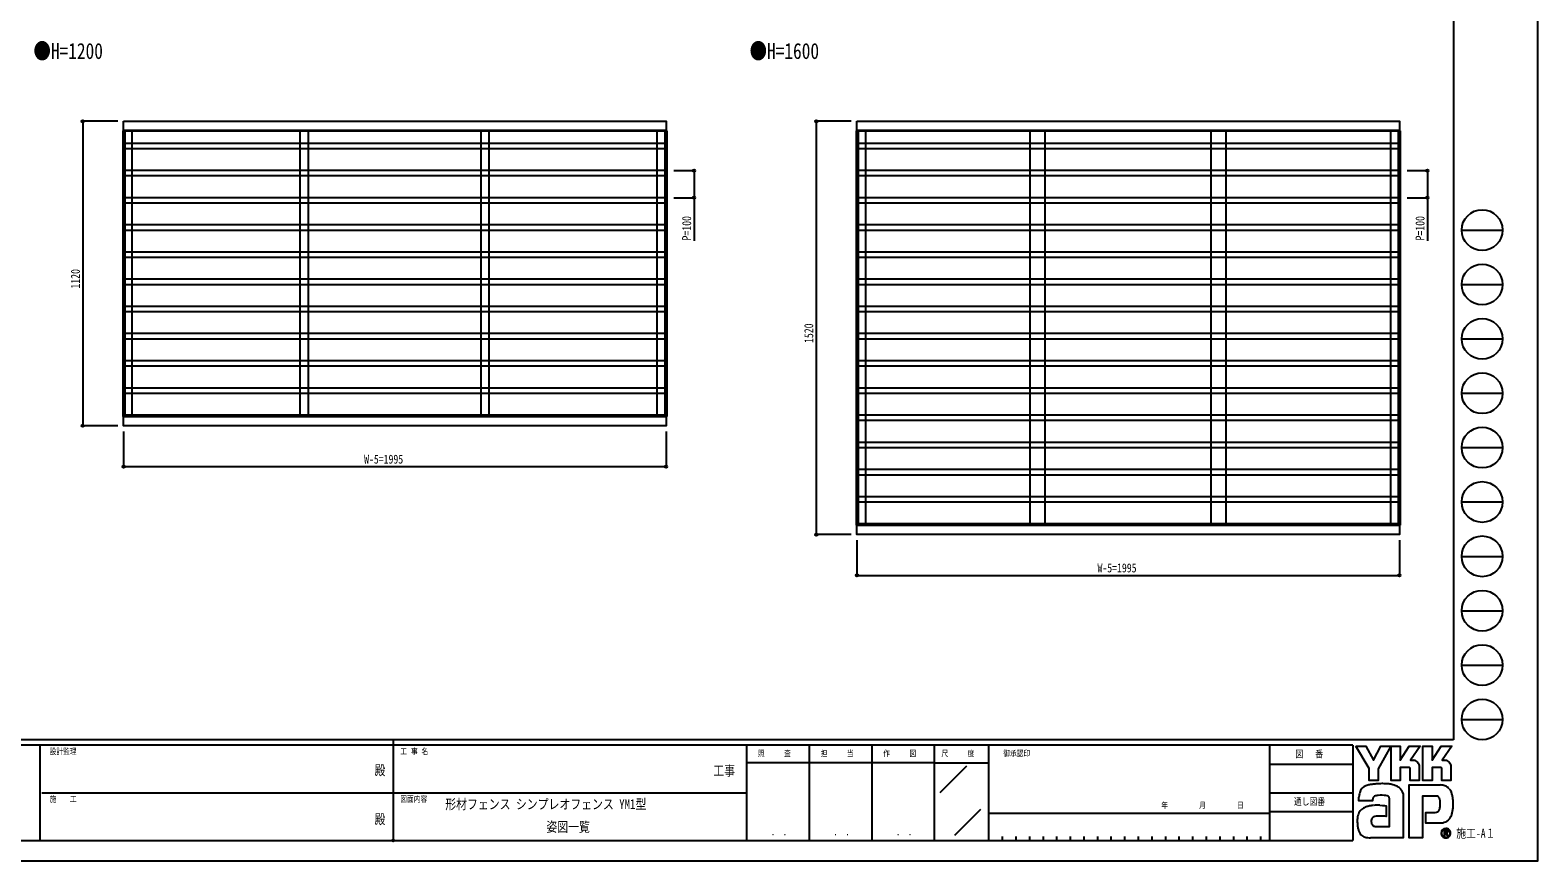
# Model space of a CAD drawing. Units: millimetres, scale not verified. Extents: x -4205 to 4205, y -2970 to 2970.
# Drawn here: x -1340 to 4205, y -2970 to 85 of the extents above; entities that cross this region are included whole.
import ezdxf
from ezdxf.enums import TextEntityAlignment as Align

# ---------------------------------------------------------------- set-up
doc = ezdxf.new("R2010")
doc.units = ezdxf.units.MM
doc.header["$LTSCALE"] = 16
doc.header["$PDMODE"] = 32
doc.header["$PDSIZE"] = 8
for name, color, linetype in [('0-1_USER1', 3, 'Continuous'), ('0-2_YKK_A1', 4, 'Continuous'), ('0-3_YKK_D', 6, 'Continuous'), ('0-4_YKK_ZWAK', 7, 'Continuous')]:
    doc.layers.add(name, color=color, linetype=linetype)
doc.styles.add('ＭＳ ゴシック', font='')
doc.styles.get('ＭＳ ゴシック').set_extended_font_data('MS Gothic')

msp = doc.modelspace()

# ---------------------------------------------------------------- linework, layer by layer
at = {"layer": '0-2_YKK_A1'}
for p, q in [((-999.81, -284.38), (-992.61, -284.38)), ((-999.81, -284.38), (-999.81, -1335.38)), ((-997.61, -284.38), (-997.61, -1335.38)), ((-995.61, -283.88), (-995.61, -284.38)), ((994.39, -285.88), (-992.61, -285.88)), ((994.39, -330.88), (-992.61, -330.88)), ((-964.61, -1335.88), (-964.61, -283.88)), ((-346.61, -1335.88), (-346.61, -283.88)), ((-316.61, -1335.88), (-316.61, -283.88)), ((318.39, -1335.88), (318.39, -283.88)), ((348.39, -1335.88), (348.39, -283.88)), ((966.39, -1335.88), (966.39, -283.88)), ((1001.59, -284.38), (994.39, -284.38)), ((997.39, -283.88), (997.39, -284.38)), ((999.39, -284.38), (999.39, -1335.38)), ((1001.59, -284.38), (1001.59, -1335.38)), ((1697.56, -284.38), (1704.76, -284.38)), ((1697.56, -284.38), (1697.56, -1735.38)), ((1699.76, -284.38), (1699.76, -1735.38)), ((1701.76, -283.88), (1701.76, -284.38)), ((3691.76, -285.88), (1704.76, -285.88)), ((3691.76, -330.88), (1704.76, -330.88)), ((1732.76, -1735.88), (1732.76, -283.88)), ((2338.26, -1735.88), (2338.26, -283.88)), ((2393.26, -1735.88), (2393.26, -283.88)), ((3003.26, -1735.88), (3003.26, -283.88)), ((3058.26, -1735.88), (3058.26, -283.88)), ((3663.76, -1735.88), (3663.76, -283.88)), ((3698.96, -284.38), (3691.76, -284.38)), ((3694.76, -283.88), (3694.76, -284.38)), ((3696.76, -284.38), (3696.76, -1735.38)), ((3698.96, -284.38), (3698.96, -1735.38)), ((994.39, -350.88), (-992.61, -350.88)), ((3691.76, -350.88), (1704.76, -350.88)), ((994.39, -430.88), (-992.61, -430.88)), ((3691.76, -430.88), (1704.76, -430.88)), ((994.39, -450.88), (-992.61, -450.88)), ((3691.76, -450.88), (1704.76, -450.88)), ((994.39, -530.88), (-992.61, -530.88)), ((994.39, -550.88), (-992.61, -550.88)), ((3691.76, -530.88), (1704.76, -530.88)), ((3691.76, -550.88), (1704.76, -550.88)), ((994.39, -630.88), (-992.61, -630.88)), ((994.39, -650.88), (-992.61, -650.88)), ((3691.76, -630.88), (1704.76, -630.88)), ((3691.76, -650.88), (1704.76, -650.88)), ((994.39, -730.88), (-992.61, -730.88)), ((994.39, -750.88), (-992.61, -750.88)), ((3691.76, -730.88), (1704.76, -730.88)), ((3691.76, -750.88), (1704.76, -750.88)), ((994.39, -830.88), (-992.61, -830.88)), ((3691.76, -830.88), (1704.76, -830.88)), ((994.39, -850.88), (-992.61, -850.88)), ((3691.76, -850.88), (1704.76, -850.88)), ((994.39, -930.88), (-992.61, -930.88)), ((3691.76, -930.88), (1704.76, -930.88)), ((994.39, -950.88), (-992.61, -950.88)), ((3691.76, -950.88), (1704.76, -950.88)), ((994.39, -1030.88), (-992.61, -1030.88)), ((994.39, -1050.88), (-992.61, -1050.88)), ((3691.76, -1030.88), (1704.76, -1030.88)), ((3691.76, -1050.88), (1704.76, -1050.88)), ((994.39, -1130.88), (-992.61, -1130.88)), ((994.39, -1150.88), (-992.61, -1150.88)), ((3691.76, -1130.88), (1704.76, -1130.88)), ((3691.76, -1150.88), (1704.76, -1150.88)), ((994.39, -1230.88), (-992.61, -1230.88)), ((994.39, -1250.88), (-992.61, -1250.88)), ((3691.76, -1230.88), (1704.76, -1230.88)), ((3691.76, -1250.88), (1704.76, -1250.88)), ((-996.27, -1335.38), (-996.27, -1335.88)), ((994.39, -1330.88), (-992.61, -1330.88)), ((997.73, -1335.38), (997.73, -1335.88)), ((3691.76, -1330.88), (1704.76, -1330.88)), ((3691.76, -1350.88), (1704.76, -1350.88)), ((3691.76, -1430.88), (1704.76, -1430.88)), ((3691.76, -1450.88), (1704.76, -1450.88)), ((3691.76, -1530.88), (1704.76, -1530.88)), ((3691.76, -1550.88), (1704.76, -1550.88)), ((3691.76, -1630.88), (1704.76, -1630.88)), ((3691.76, -1650.88), (1704.76, -1650.88)), ((1701.09, -1735.38), (1701.09, -1735.88)), ((3691.76, -1730.88), (1704.76, -1730.88)), ((3695.09, -1735.38), (3695.09, -1735.88))]:
    msp.add_line(p, q, dxfattribs=at)
for points in [[(-996.61, -249.88), (998.39, -249.88), (998.39, -283.88), (-996.61, -283.88)], [(1700.76, -249.88), (3695.76, -249.88), (3695.76, -283.88), (1700.76, -283.88)], [(-996.61, -1335.88), (998.39, -1335.88), (998.39, -1369.88), (-996.61, -1369.88)], [(1700.76, -1735.88), (3695.76, -1735.88), (3695.76, -1769.88), (1700.76, -1769.88)]]:
    msp.add_lwpolyline(points, close=True, dxfattribs=at)
for points in [[(-992.61, -284.38), (-992.61, -1335.38), (-999.81, -1335.38)], [(994.39, -284.38), (994.39, -1335.38), (1001.59, -1335.38)], [(1704.76, -284.38), (1704.76, -1735.38), (1697.56, -1735.38)], [(3691.76, -284.38), (3691.76, -1735.38), (3698.96, -1735.38)]]:
    msp.add_lwpolyline(points, dxfattribs=at)
at = {"layer": '0-3_YKK_D'}
for p, q in [((-1017.61, -249.88), (-1147.61, -249.88)), ((-1146.61, -249.88), (-1146.61, -1369.88)), ((1679.76, -249.88), (1549.76, -249.88)), ((1550.76, -249.88), (1550.76, -1769.88)), ((1027.59, -430.88), (1102.59, -430.88)), ((3724.96, -430.88), (3799.96, -430.88)), ((1027.59, -530.88), (1102.59, -530.88)), ((3724.96, -530.88), (3799.96, -530.88)), ((-1017.61, -1369.88), (-1147.61, -1369.88)), ((-996.61, -1390.88), (-996.61, -1520.88)), ((998.39, -1390.88), (998.39, -1520.88)), ((-996.61, -1519.88), (998.39, -1519.88)), ((1679.76, -1769.88), (1549.76, -1769.88)), ((1700.76, -1790.88), (1700.76, -1920.88)), ((3695.76, -1790.88), (3695.76, -1920.88)), ((1700.76, -1919.88), (3695.76, -1919.88))]:
    msp.add_line(p, q, dxfattribs=at)
for points in [[(1101.59, -430.88), (1101.59, -530.88), (1101.59, -689.08)], [(3798.96, -430.88), (3798.96, -530.88), (3798.96, -689.08)]]:
    msp.add_lwpolyline(points, dxfattribs=at)
for centre in [(-1146.61, -249.88), (1550.76, -249.88), (1101.59, -430.88), (3798.96, -430.88), (1101.59, -530.88), (3798.96, -530.88), (-1146.61, -1369.88), (-996.61, -1519.88), (998.39, -1519.88), (1550.76, -1769.88), (1700.76, -1919.88), (3695.76, -1919.88)]:
    msp.add_circle(centre, 4.25, dxfattribs=at)
at = {"layer": '0-4_YKK_ZWAK'}
for p, q in [((3895.02, 2775), (3895.02, -2525)), ((3925.02, -650), (4075.02, -650)), ((3925.02, -850), (4075.02, -850)), ((3925.02, -1050), (4075.02, -1050)), ((3925.02, -1250), (4075.02, -1250)), ((3925.02, -1450), (4075.02, -1450)), ((3925.02, -1650), (4075.02, -1650)), ((3925.02, -1850), (4075.02, -1850)), ((3925.02, -2050), (4075.02, -2050)), ((3925.02, -2250), (4075.02, -2250)), ((3925.02, -2450), (4075.02, -2450)), ((3895.02, -2525), (-3904.98, -2525)), ((-1304.98, -2545), (-3904.98, -2545)), ((-1304.98, -2545), (-1304.98, -2895)), ((-4.98, -2545), (-1304.98, -2545)), ((-4.98, -2525), (-4.98, -2895)), ((1295.02, -2545), (-4.98, -2545)), ((1525.02, -2545), (1525.02, -2895)), ((1755.02, -2545), (1755.02, -2895)), ((1985.02, -2545), (1985.02, -2895)), ((2185.02, -2545), (1985.02, -2545)), ((3217.52, -2545), (2185.02, -2545)), ((2185.02, -2545), (2185.02, -2895)), ((3217.52, -2545), (3217.52, -2895)), ((3525.02, -2545), (3217.52, -2545)), ((3525.02, -2545), (3525.02, -2895)), ((1985.02, -2610), (1295.02, -2610)), ((1985.02, -2610), (2185.02, -2610)), ((2007.1, -2718.29), (2105.04, -2620.36)), ((3217.52, -2615), (3525.02, -2615)), ((-1297.48, -2720), (-4.98, -2720)), ((-4.98, -2720), (1295.02, -2720)), ((3217.52, -2720), (3525.02, -2720)), ((2060.67, -2875.99), (2156.89, -2779.77)), ((2185.02, -2795), (3217.52, -2795)), ((3525.02, -2790), (3217.52, -2790)), ((2235.02, -2880), (2235.02, -2895)), ((2285.02, -2880), (2285.02, -2895)), ((2335.02, -2880), (2335.02, -2895)), ((2385.02, -2880), (2385.02, -2895)), ((2435.02, -2880), (2435.02, -2895)), ((2485.02, -2880), (2485.02, -2895)), ((2535.02, -2880), (2535.02, -2895)), ((2585.02, -2880), (2585.02, -2895)), ((2635.02, -2880), (2635.02, -2895)), ((2685.02, -2880), (2685.02, -2895)), ((2735.02, -2880), (2735.02, -2895)), ((2785.02, -2880), (2785.02, -2895)), ((2835.02, -2880), (2835.02, -2895)), ((2885.02, -2880), (2885.02, -2895)), ((2935.02, -2880), (2935.02, -2895)), ((2985.02, -2880), (2985.02, -2895)), ((3035.02, -2880), (3035.02, -2895)), ((3085.02, -2880), (3085.02, -2895)), ((3135.02, -2880), (3135.02, -2895)), ((3185.02, -2880), (3185.02, -2895)), ((-3904.98, -2895), (-1304.98, -2895)), ((-1304.98, -2895), (-4.98, -2895)), ((-4.98, -2895), (1295.02, -2895)), ((1295.02, -2895), (1985.02, -2895)), ((1985.02, -2895), (2185.02, -2895)), ((2185.02, -2895), (3217.52, -2895)), ((3217.52, -2895), (3525.02, -2895)), ((3866.67, -2883.98), (3866.67, -2883.98))]:
    msp.add_line(p, q, dxfattribs=at)
for points in [[(-4205, -2970), (4205, -2970), (4205, 2970), (-4205, 2970)], [(3536.02, -2548), (3572.83, -2548), (3600.47, -2600.1), (3628.04, -2548), (3664.88, -2548), (3617.67, -2631.99), (3617.67, -2674.13), (3584.1, -2674.13), (3584.1, -2630.86)]]:
    msp.add_lwpolyline(points, close=True, dxfattribs=at)
for points in [[(1985.02, -2545), (1295.02, -2545), (1295.02, -2895)], [(3730.55, -2626.61), (3698.77, -2626.61), (3698.77, -2674.1), (3664.91, -2674.1), (3664.91, -2548), (3698.77, -2548), (3698.77, -2599.58), (3732.07, -2548), (3771.84, -2548), (3736.16, -2600.21), (3737.42, -2600.21), (3738.82, -2600.21), (3740.25, -2600.21), (3741.63, -2600.21), (3742.87, -2600.21), (3743.86, -2600.21), (3744.52, -2600.21), (3744.77, -2600.21)], [(3847.51, -2626.61), (3815.77, -2626.61), (3815.77, -2674.13), (3781.9, -2674.13), (3781.9, -2548), (3815.77, -2548), (3815.77, -2599.58), (3849.03, -2548), (3888.8, -2548), (3853.12, -2600.21), (3854.4, -2600.21), (3855.8, -2600.21), (3857.24, -2600.21), (3858.61, -2600.21), (3859.84, -2600.21), (3860.83, -2600.21), (3861.49, -2600.21), (3861.73, -2600.21)], [(3754.51, -2602.21), (3758.55, -2604.52), (3761.97, -2607.53), (3764.73, -2611.12), (3766.76, -2615.15), (3768.01, -2619.5), (3768.44, -2624.04), (3768.44, -2674.22), (3735.41, -2674.22), (3735.41, -2631.41)], [(3871.48, -2602.21), (3875.54, -2604.52), (3878.97, -2607.53), (3881.74, -2611.12), (3883.78, -2615.15), (3885.05, -2619.5), (3885.48, -2624.04), (3885.48, -2674.13), (3852.37, -2674.13), (3852.37, -2631.41)], [(3828.87, -2731.51), (3781.19, -2731.51), (3781.19, -2885), (3731.23, -2885), (3731.23, -2690.79), (3847.35, -2690.79)], [(3878.71, -2704.51), (3881.97, -2708.62), (3884.41, -2712.61), (3886.12, -2716.22)], [(3604.8, -2732.31), (3602.47, -2733.62), (3600.66, -2735.22), (3599.29, -2737.08), (3598.29, -2739.2), (3597.61, -2741.53), (3597.16, -2744.07), (3596.89, -2746.79), (3596.73, -2749.67), (3546.74, -2749.79), (3546.89, -2742.95), (3547.17, -2735.27)], [(3707.71, -2719.17), (3709.13, -2724.9), (3709.93, -2731.04), (3710.18, -2737.59), (3710.18, -2885), (3589.55, -2885)], [(3623.95, -2765.53), (3633.41, -2766.15), (3640.84, -2766.99), (3645.71, -2767.77), (3647.45, -2768.23), (3647.45, -2806.47), (3641.92, -2805.89), (3635.86, -2805.56), (3629.65, -2805.43), (3623.69, -2805.45), (3618.37, -2805.56), (3614.08, -2805.71), (3611.23, -2805.84), (3610.19, -2805.89), (3605.86, -2806.68), (3602.13, -2807.92), (3599, -2809.61), (3596.47, -2811.77), (3594.53, -2814.4), (3593.18, -2817.5), (3592.44, -2821.1), (3592.29, -2825.19), (3592.76, -2829.69), (3593.72, -2833.41), (3595.09, -2836.42), (3596.83, -2838.79), (3598.86, -2840.59), (3601.13, -2841.91), (3603.59, -2842.79), (3606.16, -2843.32), (3659.26, -2843.32), (3659.26, -2745.07), (3659.28, -2743.13), (3659.18, -2741.22), (3658.93, -2739.39), (3658.5, -2737.65), (3657.86, -2736.02), (3656.99, -2734.55), (3655.84, -2733.24), (3654.39, -2732.12)], [(3654.39, -2732.12), (3651.27, -2730.9), (3646.29, -2729.87), (3639.94, -2729.1), (3632.71, -2728.69), (3625.08, -2728.73), (3617.56, -2729.28)], [(3845.83, -2761), (3845.76, -2754.63), (3845.46, -2748.9), (3844.74, -2743.86), (3843.44, -2739.59)], [(3874.56, -2820.97), (3869.95, -2824.56), (3865.14, -2827.38), (3860.18, -2829.48), (3855.1, -2830.92), (3849.93, -2831.74), (3844.72, -2832.01), (3793.36, -2832.01), (3793.36, -2791.66), (3822.32, -2791.66), (3827.66, -2791.59), (3832.36, -2791.13), (3836.39, -2789.95)], [(3874.61, -2862.6), (3874.58, -2862.01), (3874.51, -2861.45), (3874.39, -2860.9), (3874.22, -2860.39), (3874, -2859.9), (3873.74, -2859.44), (3873.43, -2859.01), (3873.08, -2858.61), (3872.62, -2858.2), (3872.1, -2857.85), (3871.54, -2857.54), (3870.93, -2857.29), (3870.28, -2857.1), (3869.58, -2856.96), (3868.85, -2856.87), (3868.08, -2856.84), (3860.5, -2856.84), (3860.5, -2879.14), (3862.79, -2879.14), (3862.79, -2859.12), (3868.08, -2859.12), (3868.62, -2859.14), (3869.14, -2859.19), (3869.62, -2859.28), (3870.06, -2859.4), (3870.47, -2859.56), (3870.84, -2859.75), (3871.17, -2859.97), (3871.47, -2860.22)], [(3872.36, -2862.6), (3872.22, -2863.67), (3871.84, -2864.51), (3871.26, -2865.16), (3870.55, -2865.62), (3869.74, -2865.94), (3868.9, -2866.14), (3868.08, -2866.24), (3867.33, -2866.27), (3865.34, -2866.27), (3866.35, -2867.97), (3872.89, -2879.22), (3875.51, -2879.22), (3869.2, -2868.39), (3869.79, -2868.27), (3870.36, -2868.12), (3870.89, -2867.94), (3871.4, -2867.73), (3871.87, -2867.49), (3872.31, -2867.22), (3872.71, -2866.91), (3873.08, -2866.58)]]:
    msp.add_lwpolyline(points, dxfattribs=at)
for centre in [(4000.02, -650), (4000.02, -850), (4000.02, -1050), (4000.02, -1250), (4000.02, -1450), (4000.02, -1650), (4000.02, -1850), (4000.02, -2050), (4000.02, -2250), (4000.02, -2450)]:
    msp.add_circle(centre, 75, dxfattribs=at)
for centre, radius, start, end in [((3744.82, -2625.19), 24.98, 78.26798, 90.11215), ((3745.17, -2623.37), 23.12, 66.19963, 78.22058), ((3861.78, -2625.23), 25.02, 78.27851, 90.10826), ((3862.12, -2623.48), 23.23, 66.2483, 78.23226), ((3730.72, -2631.29), 4.69, 358.57817, 92.1683), ((3847.71, -2631.27), 4.67, 358.29941, 92.43455), ((3591.61, -2731.29), 43.58, 152.2125, 163.4865), ((3584.94, -2727.84), 36.07, 138.03852, 152.12015), ((3584.93, -2728.01), 36.18, 122.60463, 137.83438), ((3589.72, -2735.75), 45.28, 108.37421, 122.42809), ((3597.29, -2762.69), 73.25, 100.93159, 107.35499), ((3622.05, -2882.82), 195.9, 97.86054, 101.37938), ((3633.68, -2963.58), 277.49, 94.90201, 97.9576), ((3634.47, -2970.05), 284, 91.6169, 94.94971), ((3633.37, -2924.06), 238, 87.51794, 91.66439), ((3636.46, -2857.78), 171.65, 81.92631, 87.59083), ((3645.59, -2795.23), 108.44, 73.67137, 82.05943), ((3659.13, -2749.92), 61.15, 60.60528, 73.9085), ((3664.67, -2738.86), 48.8, 52.17347, 59.90542), ((3669.63, -2732.45), 40.69, 43.55042, 52.14561), ((3672.36, -2729.81), 36.9, 34.48659, 43.50182), ((3672.38, -2729.75), 36.85, 25.58915, 34.43128), ((3669.1, -2731.29), 40.47, 17.43089, 25.54591), ((3845.45, -2744.21), 53.45, 78.73198, 87.96551), ((3847.02, -2736.2), 45.29, 69.03034, 78.69541), ((3848.48, -2732.3), 41.13, 59.39484, 68.9885), ((3849.16, -2731.11), 39.76, 50.3012, 59.3616), ((3848.91, -2731.39), 40.13, 42.05209, 50.28551), ((3829.09, -2742.81), 62.92, 14.76267, 25.00486), ((3637.8, -2740.46), 90.78, 171.55622, 176.72493), ((3607.04, -2735.87), 59.68, 163.48385, 171.57982), ((3596.99, -2837.9), 70.47, 106.61303, 112.59024), ((3607.02, -2871.61), 105.64, 99.87193, 106.59825), ((3612.64, -2903.27), 137.79, 94.78469, 99.91711), ((3615.38, -2934.77), 169.41, 90.80099, 94.81812), ((3617.99, -2763.63), 33.98, 102.4979, 112.84632), ((3624.57, -2791.99), 63.1, 96.37207, 102.75341), ((3615.8, -2958.23), 192.87, 87.57779, 90.82714), ((3829.14, -2756.01), 24.5, 77.94572, 90.63794), ((3831.27, -2746.02), 14.29, 60.20991, 77.92418), ((3832.65, -2743.42), 11.35, 39.8078, 59.75378), ((3830.71, -2744.9), 13.79, 22.65544, 39.38165), ((3792.5, -2766.76), 53.11, 347.14308, 355.40008), ((3732.2, -2761.58), 113.62, 355.2339, 0.29193), ((3790.5, -2753.33), 102.92, 7.9139, 14.95041), ((3751.96, -2758.93), 141.87, 2.54376, 8.01251), ((3736.17, -2760.5), 157.68, 352.8937, 357.82206), ((3729.86, -2760.1), 163.99, 357.76419, 2.60674), ((3638.13, -2823.49), 97.29, 174.55588, 182.47272), ((3692.5, -2822.63), 151.65, 181.90948, 187.89042), ((3608.98, -2820.7), 68, 164.97537, 174.56739), ((3592.46, -2816.29), 50.9, 153.89178, 164.94341), ((3584.93, -2812.67), 42.55, 142.04688, 153.80771), ((3583.47, -2811.63), 40.76, 130.60221, 141.94427), ((3585.88, -2814.51), 44.52, 120.60724, 130.53081), ((3590.62, -2822.57), 53.87, 112.58838, 120.58162), ((3831.72, -2779.43), 11.51, 293.91672, 314.09376), ((3830.15, -2778.04), 13.6, 314.78099, 333.92928), ((3820.05, -2773.14), 24.83, 334.00676, 347.34989), ((3841.23, -2783.39), 50.24, 311.57033, 318.66243), ((3835.41, -2778.29), 57.97, 318.67367, 325.29112), ((3850.36, -2789.43), 39.35, 326.23251, 339.61931), ((3813.41, -2775.12), 78.97, 339.22498, 347.31457), ((3769.15, -2764.79), 124.42, 347.15166, 352.97565), ((3628.69, -2831.61), 87.22, 187.80471, 196.36971), ((3595, -2841.56), 52.09, 196.3102, 208.20993), ((3580.34, -2849.36), 35.47, 208.29777, 223.35561), ((3577.03, -2852.28), 31.07, 223.64205, 239.63663), ((3579.77, -2847.28), 36.77, 239.8785, 253.65355), ((3584.8, -2830.01), 54.75, 253.69102, 263.74909), ((3866.7, -2868.19), 17.64, 90.09157, 179.92363), ((3866.59, -2868.21), 17.53, 179.86065, 225.14399), ((3866.59, -2868.13), 15.69, 134.8007, 180.12175), ((3866.53, -2868.23), 15.62, 179.75513, 225.29722), ((3866.68, -2868.21), 17.59, 224.94536, 269.98445), ((3866.64, -2868.37), 15.61, 224.62822, 270.10973), ((3866.64, -2868.04), 15.66, 89.86602, 135.149), ((3866.7, -2868.16), 17.61, 44.93442, 90.08536), ((3866.71, -2868.16), 15.78, 45.03108, 90.11509), ((3866.65, -2868.14), 15.84, 270.09072, 359.90926), ((3866.68, -2868.12), 17.68, 269.98802, 314.93777), ((3869.01, -2862.5), 3.35, 358.3894, 42.86139), ((3869.07, -2862.76), 5.53, 316.37674, 1.6565), ((3866.72, -2868.17), 15.77, 0.00643, 45.07115), ((3866.84, -2868.1), 17.47, 359.78949, 45.13288), ((3866.8, -2868.24), 17.51, 314.92572, 0.23508), ((3589.06, -2792.1), 92.9, 263.68487, 270.30455)]:
    msp.add_arc(centre, radius, start, end, dxfattribs=at)
msp.add_point((-4.98, -2895), dxfattribs=at)

# ---------------------------------------------------------------- texts
at = {"layer": '0-1_USER1', "style": 'ＭＳ ゴシック', "width": 0.8}
for s, height, p in [('●H=1200', 58.65, (-1328.11, -38.07)), ('●H=1600', 58.65, (1305.84, -38.07)), ('形材フェンス シンプレオフェンス YM1型', 36.66, (186.35, -2790.83)), (' 姿図一覧', 36.66, (538.35, -2874.17))]:
    msp.add_text(s, height=height, dxfattribs=at).set_placement(p, align=Align.BOTTOM_LEFT)
at = {"layer": '0-3_YKK_D', "style": 'ＭＳ ゴシック', "width": 0.8}
for s, p in [('P=100', (1100.59, -688.08)), ('P=100', (3797.96, -688.08)), ('1120', (-1147.61, -865.08)), ('1520', (1549.76, -1065.08))]:
    msp.add_text(s, height=32.99, rotation=90, dxfattribs=at).set_placement(p, align=Align.BOTTOM_LEFT)
for p in [(-111.91, -1518.88), (2585.46, -1918.88)]:
    msp.add_text('W-5=1995', height=32.99, dxfattribs=at).set_placement(p, align=Align.BOTTOM_LEFT)
at = {"layer": '0-4_YKK_ZWAK', "style": 'ＭＳ ゴシック', "width": 0.8}
for s, height, p in [('設計監理', 21.99, (-1268.31, -2585)), ('工 事 名', 21.99, (21.27, -2585)), ('照     査', 21.99, (1336.42, -2592.5)), ('担     当', 21.99, (1567.22, -2592.5)), ('作     図', 21.99, (1797.22, -2592.5)), ('尺     度', 21.99, (2011.42, -2592.5)), ('御承認印', 21.99, (2239.14, -2592.5)), ('図\u3000 番', 25.66, (3313.4, -2597.5)), ('殿', 36.66, (-73.67, -2665.83)), ('工事', 36.66, (1172.33, -2667.47)), ('施\u3000\u3000工', 21.99, (-1268.31, -2760)), ('図面内容', 21.99, (21.27, -2760)), ('年        月        日', 21.99, (2819.91, -2783.21)), ('通し図番', 25.66, (3307.8, -2772.5)), ('殿', 36.66, (-73.67, -2845.83)), ('． ．', 25.92, (1385, -2884.35)), ('． ．', 25.92, (1615, -2884.35)), ('． ．', 25.92, (1845, -2884.35)), ('施工-A１', 32.99, (3905.02, -2895))]:
    msp.add_text(s, height=height, dxfattribs=at).set_placement(p, align=Align.BOTTOM_LEFT)

doc.saveas('drawing.dxf')
